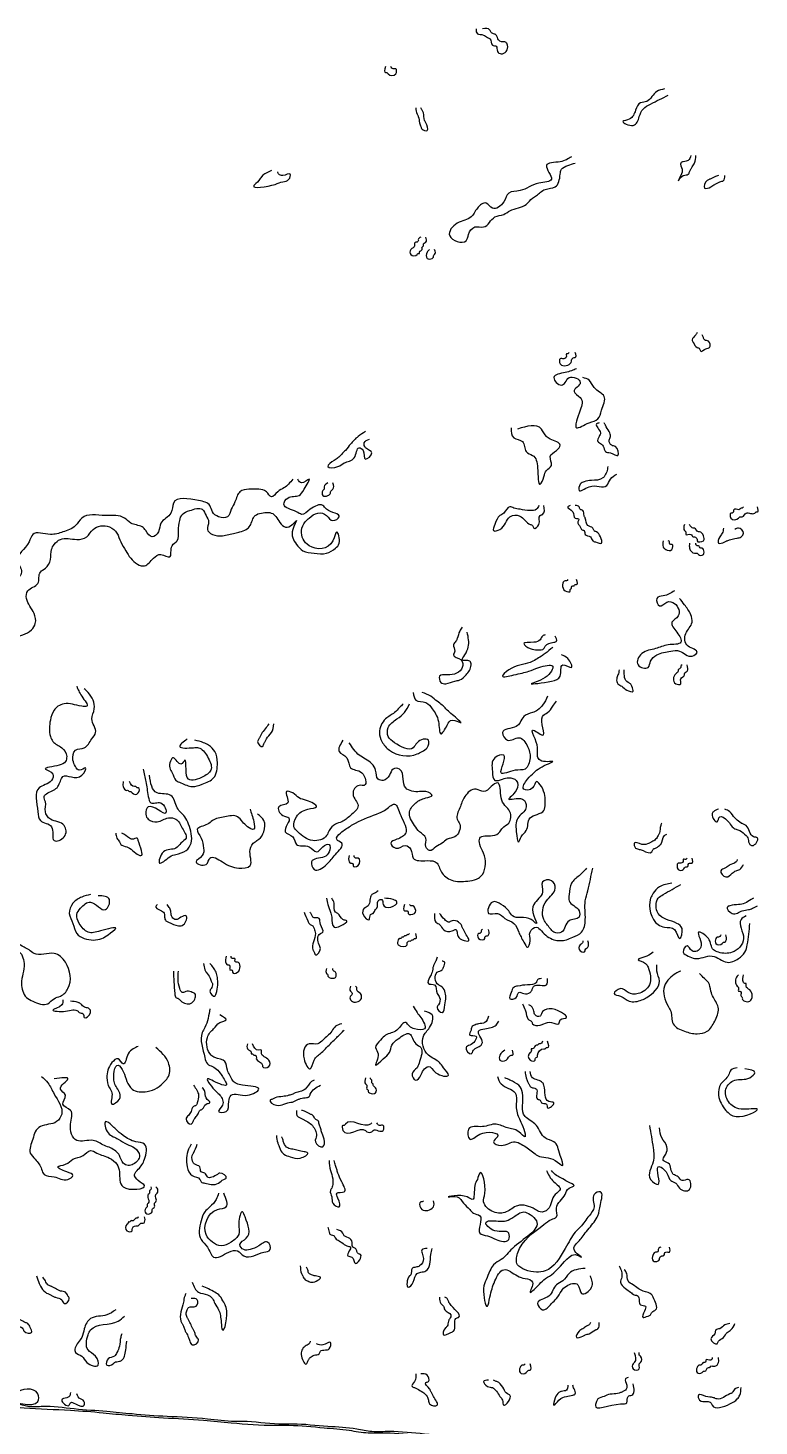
# Model space of a CAD drawing. Header units: metres. Extents: x 0 to 100, y 0 to 141.
# Drawn here: x 85.45 to 100.01, y 53.11 to 80.97 of the extents above; entities that cross this region are included whole.
import ezdxf

# ---------------------------------------------------------------- set-up
doc = ezdxf.new("R2010")
doc.units = ezdxf.units.M

msp = doc.modelspace()

# ---------------------------------------------------------------- linework, layer by layer
for points in [[(94.375, 80.95), (94.4, 80.85), (94.525, 80.825), (94.6, 80.775), (94.65, 80.75), (94.7, 80.625), (94.775, 80.6), (94.8, 80.5), (94.875, 80.45), (94.975, 80.5), (95, 80.625), (94.975, 80.675), (94.85, 80.7), (94.8, 80.775), (94.775, 80.825), (94.725, 80.85), (94.675, 80.875), (94.65, 80.925), (94.5, 80.95)], [(92.575, 80.2), (92.575, 80.075), (92.6, 80.075), (92.625, 80.05), (92.775, 80.05), (92.775, 80.15), (92.725, 80.15), (92.675, 80.2)], [(98.125, 79.75), (97.975, 79.7), (97.875, 79.6), (97.775, 79.5), (97.65, 79.475), (97.55, 79.325), (97.425, 79.15), (97.3, 79.1), (97.5, 79.025), (97.625, 79.2), (97.7, 79.35), (97.85, 79.45), (98.2, 79.625)], [(93.175, 79.375), (93.2, 79.25), (93.225, 79.2), (93.25, 79.075), (93.275, 79), (93.3, 78.95), (93.4, 78.925), (93.375, 79.075), (93.35, 79.125), (93.325, 79.275), (93.3, 79.325), (93.275, 79.375)], [(96.275, 78.4), (96.05, 78.3), (95.775, 78.225), (95.875, 77.95), (95.625, 77.875), (95.25, 77.725), (95.025, 77.675), (94.925, 77.5), (94.7, 77.375), (94.575, 77.475), (94.4, 77.375), (94.275, 77.2), (94, 77.075), (93.85, 76.825), (94.175, 76.725), (94.225, 76.85), (94.35, 77), (94.525, 77), (94.75, 77.2), (94.925, 77.25), (95.05, 77.325), (95.375, 77.45), (95.5, 77.575), (95.575, 77.625), (95.75, 77.75), (95.95, 77.8), (96.05, 78.05), (96.075, 78.15), (96.2, 78.225), (96.35, 78.275)], [(98.65, 78.425), (98.6, 78.325), (98.5, 78.3), (98.45, 78.275), (98.475, 78.15), (98.45, 78.025), (98.4, 77.925), (98.5, 78.025), (98.6, 78.05), (98.625, 78.1), (98.65, 78.15), (98.675, 78.2), (98.725, 78.275), (98.75, 78.425)], [(90.3, 78.125), (90.25, 78.1), (90.1, 78), (90.05, 77.925), (89.95, 77.825), (90.375, 77.85), (90.525, 77.9), (90.65, 77.95), (90.675, 78.05), (90.525, 78.025), (90.45, 78.05), (90.425, 78.1)], [(99.2, 78.025), (99.125, 78), (99.075, 77.975), (99.025, 77.95), (98.975, 77.925), (98.925, 77.775), (99.05, 77.8), (99.125, 77.85), (99.175, 77.875), (99.225, 77.9), (99.3, 77.925), (99.325, 78.025)], [(93.275, 76.8), (93.225, 76.75), (93.225, 76.725), (93.2, 76.7), (93.175, 76.7), (93.15, 76.675), (93.15, 76.625), (93.075, 76.55), (93.075, 76.45), (93.2, 76.45), (93.225, 76.475), (93.25, 76.475), (93.25, 76.5), (93.3, 76.55), (93.3, 76.6), (93.325, 76.625), (93.325, 76.65), (93.375, 76.7), (93.375, 76.8)], [(93.45, 76.55), (93.4, 76.5), (93.4, 76.375), (93.5, 76.375), (93.525, 76.4), (93.525, 76.425), (93.55, 76.45), (93.55, 76.55)], [(98.775, 74.9), (98.75, 74.85), (98.675, 74.75), (98.7, 74.7), (98.775, 74.6), (98.825, 74.575), (98.85, 74.525), (98.95, 74.575), (99.025, 74.6), (99, 74.725), (98.925, 74.75), (98.9, 74.8), (98.875, 74.85)], [(96.225, 74.5), (96.2, 74.475), (96.175, 74.475), (96.175, 74.425), (96.125, 74.375), (96.05, 74.375), (96.05, 74.275), (96.075, 74.25), (96.2, 74.25), (96.275, 74.325), (96.275, 74.35), (96.325, 74.4), (96.35, 74.4), (96.35, 74.5)], [(96.375, 74.175), (96.15, 74.1), (95.925, 74), (96.075, 73.85), (96.15, 73.9), (96.225, 74), (96.45, 73.9), (96.325, 73.725), (96.45, 73.6), (96.45, 73.35), (96.375, 73), (96.625, 73.1), (96.8, 73.175), (96.875, 73.35), (96.925, 73.625), (96.725, 73.8), (96.625, 73.95), (96.5, 74)], [(95.075, 73), (95.125, 72.8), (95.3, 72.725), (95.375, 72.525), (95.5, 72.45), (95.6, 72.2), (95.65, 71.875), (95.725, 72.025), (95.775, 72.15), (95.875, 72.25), (95.85, 72.425), (95.975, 72.55), (96.05, 72.65), (95.85, 72.775), (95.775, 72.825), (95.675, 72.975), (95.2, 72.975)], [(96.825, 73.1), (96.775, 73.075), (96.85, 72.9), (96.825, 72.825), (96.8, 72.725), (96.875, 72.675), (96.925, 72.575), (96.95, 72.525), (97.05, 72.5), (97.2, 72.45), (97.15, 72.625), (97.075, 72.65), (97.025, 72.75), (97.05, 72.825), (97.025, 72.925), (96.95, 73.05), (96.925, 73.1)], [(92.175, 72.925), (92.025, 72.825), (91.875, 72.675), (91.775, 72.55), (91.7, 72.475), (91.625, 72.4), (91.55, 72.35), (91.425, 72.225), (91.625, 72.225), (91.75, 72.3), (91.95, 72.4), (92.05, 72.6), (92.125, 72.55), (92.175, 72.375), (92.3, 72.5), (92.175, 72.6), (92.15, 72.7), (92.25, 72.775)], [(97, 72.225), (96.975, 72.125), (96.925, 72.025), (96.9, 72), (96.675, 71.95), (96.525, 71.925), (96.45, 71.875), (96.425, 71.75), (96.625, 71.825), (96.975, 71.85), (97.05, 71.975), (97.175, 72.075)], [(90.725, 71.975), (90.55, 71.8), (90.425, 71.725), (90.3, 71.625), (90.2, 71.725), (90.05, 71.775), (89.85, 71.775), (89.675, 71.725), (89.575, 71.525), (89.5, 71.375), (89.425, 71.225), (89.25, 71.225), (89.125, 71.325), (89.075, 71.45), (88.85, 71.55), (88.35, 71.5), (88.3, 71.3), (88.1, 71.1), (88.05, 70.925), (87.925, 70.825), (87.8, 70.95), (87.725, 71.025), (87.5, 71.1), (87.375, 71.2), (87, 71.25), (86.525, 71.2), (86.4, 71.05), (86.15, 70.925), (85.9, 70.875), (85.55, 70.875), (85.475, 70.725), (85.25, 70.35), (85.325, 70.125), (85.275, 70.025), (85.175, 69.95), (84.975, 69.7), (84.8, 69.65), (84.725, 69.775), (84.575, 69.925), (84.675, 69.6), (84.675, 69.15), (84.725, 69.05), (84.875, 68.85), (85.35, 68.875), (85.525, 68.975), (85.6, 69.1), (85.575, 69.3), (85.425, 69.6), (85.45, 69.75), (85.65, 69.9), (85.7, 70.125), (85.8, 70.2), (85.9, 70.375), (85.925, 70.575), (85.975, 70.675), (86.1, 70.775), (86.425, 70.775), (86.625, 70.825), (86.75, 70.975), (87.075, 71.025), (87.225, 70.9), (87.3, 70.725), (87.4, 70.55), (87.5, 70.4), (87.775, 70.25), (87.95, 70.4), (88.1, 70.475), (88.275, 70.425), (88.325, 70.65), (88.425, 70.75), (88.45, 70.95), (88.475, 71.15), (88.525, 71.275), (88.675, 71.35), (88.925, 71.375), (89, 71.25), (89.05, 71.125), (89.025, 70.975), (89.125, 70.875), (89.325, 70.85), (89.575, 70.9), (89.675, 70.925), (89.8, 70.975), (89.875, 71.05), (89.975, 71.25), (90.1, 71.3), (90.35, 71.275), (90.425, 71.175), (90.65, 71.025), (90.8, 71.15), (90.725, 70.975), (90.8, 70.675), (90.925, 70.55), (91.15, 70.5), (91.4, 70.5), (91.575, 70.6), (91.65, 70.7), (91.6, 70.925), (91.525, 70.75), (91.05, 70.65), (90.9, 70.95), (90.975, 71.125), (91.05, 71.2), (91.225, 71.3), (91.4, 71.25), (91.525, 71.15), (91.65, 71.225), (91.4, 71.375), (91.325, 71.45), (91.075, 71.375), (90.9, 71.275), (90.8, 71.325), (90.55, 71.475), (90.625, 71.6), (90.85, 71.65), (90.95, 71.775), (91.05, 71.975), (90.9, 71.9), (90.825, 71.975)], [(91.425, 71.9), (91.35, 71.825), (91.35, 71.775), (91.325, 71.75), (91.325, 71.65), (91.425, 71.65), (91.475, 71.7), (91.475, 71.725), (91.525, 71.775), (91.525, 71.9)], [(95.625, 71.45), (95.575, 71.375), (95.45, 71.35), (95.25, 71.375), (95.125, 71.4), (95.05, 71.425), (94.925, 71.3), (94.85, 71.25), (94.75, 71.075), (94.725, 70.95), (94.85, 70.975), (95.05, 71.225), (95.1, 71.25), (95.275, 71.225), (95.45, 71.075), (95.5, 71.05), (95.525, 71), (95.625, 71.075), (95.65, 71.25), (95.7, 71.275), (95.725, 71.45)], [(96.25, 71.45), (96.2, 71.425), (96.3, 71.325), (96.35, 71.2), (96.425, 71.175), (96.4, 71.125), (96.45, 71.025), (96.475, 70.975), (96.525, 70.95), (96.55, 70.875), (96.65, 70.825), (96.7, 70.75), (96.75, 70.725), (96.875, 70.7), (96.85, 70.825), (96.775, 70.925), (96.725, 70.95), (96.7, 71), (96.6, 71.05), (96.55, 71.2), (96.525, 71.25), (96.5, 71.35), (96.45, 71.375), (96.425, 71.425), (96.35, 71.45)], [(99.7, 71.425), (99.675, 71.4), (99.65, 71.4), (99.625, 71.375), (99.525, 71.375), (99.5, 71.35), (99.5, 71.325), (99.475, 71.3), (99.45, 71.3), (99.45, 71.2), (99.6, 71.2), (99.625, 71.225), (99.675, 71.225), (99.75, 71.3), (99.925, 71.3), (99.95, 71.325), (99.975, 71.325), (99.975, 71.425)], [(98.525, 71.075), (98.525, 70.95), (98.55, 70.925), (98.55, 70.875), (98.65, 70.875), (98.7, 70.825), (98.725, 70.825), (98.775, 70.775), (98.775, 70.75), (98.9, 70.75), (98.9, 70.85), (98.825, 70.925), (98.8, 70.925), (98.725, 71), (98.7, 71), (98.625, 71.075)], [(99.3, 71), (99.275, 70.9), (99.225, 70.825), (99.2, 70.7), (99.325, 70.725), (99.375, 70.75), (99.575, 70.8), (99.65, 70.825), (99.7, 70.9), (99.6, 71), (99.525, 70.975)], [(98.1, 70.75), (98.1, 70.625), (98.15, 70.575), (98.275, 70.575), (98.275, 70.675), (98.25, 70.675), (98.225, 70.7), (98.225, 70.725), (98.2, 70.75)], [(98.625, 70.7), (98.625, 70.6), (98.725, 70.5), (98.775, 70.5), (98.8, 70.475), (98.9, 70.475), (98.9, 70.575), (98.875, 70.6), (98.85, 70.6), (98.8, 70.65), (98.775, 70.65), (98.75, 70.675), (98.75, 70.7)], [(96.2, 69.975), (96.175, 69.95), (96.15, 69.95), (96.15, 69.75), (96.25, 69.75), (96.25, 69.775), (96.275, 69.8), (96.275, 69.825), (96.3, 69.85), (96.325, 69.85), (96.35, 69.875), (96.375, 69.875), (96.375, 69.975)], [(98.325, 69.75), (98.1, 69.65), (97.975, 69.6), (98.025, 69.45), (98.175, 69.525), (98.325, 69.5), (98.4, 69.25), (98.275, 69.125), (98.375, 68.925), (98.45, 68.725), (98.2, 68.675), (97.95, 68.6), (97.675, 68.5), (97.6, 68.275), (97.8, 68.225), (97.85, 68.35), (97.975, 68.475), (98.25, 68.55), (98.425, 68.55), (98.675, 68.45), (98.775, 68.525), (98.6, 68.65), (98.55, 68.9), (98.675, 69.125), (98.65, 69.275), (98.525, 69.475), (98.425, 69.6)], [(94.1, 69.025), (94.05, 68.95), (94, 68.8), (93.975, 68.75), (93.925, 68.675), (93.95, 68.55), (93.925, 68.475), (94.075, 68.375), (94.1, 68.225), (93.8, 68.075), (93.65, 68.05), (93.675, 67.925), (93.775, 67.9), (93.95, 67.95), (94.05, 67.975), (94.175, 68.075), (94.275, 68.275), (94.25, 68.35), (94.1, 68.375), (94.15, 68.475), (94.225, 68.775), (94.2, 68.925)], [(95.75, 68.875), (95.7, 68.85), (95.65, 68.775), (95.525, 68.725), (95.325, 68.7), (95.45, 68.6), (95.6, 68.575), (95.725, 68.6), (95.75, 68.65), (95.925, 68.725), (95.975, 68.75), (95.95, 68.85)], [(95.9, 68.625), (95.75, 68.5), (95.675, 68.45), (95.45, 68.325), (95.025, 68.175), (94.9, 68.05), (95.125, 68.075), (95.425, 68.15), (95.625, 68.225), (95.9, 68.25), (95.75, 68.025), (95.475, 67.9), (95.875, 67.95), (96.05, 68.05), (96.1, 68.275), (96.275, 68.225), (96.2, 68.4), (96.075, 68.475)], [(98.475, 68.275), (98.45, 68.25), (98.45, 68.225), (98.4, 68.175), (98.4, 68.15), (98.35, 68.1), (98.35, 67.9), (98.45, 67.9), (98.45, 68), (98.525, 68.075), (98.525, 68.1), (98.575, 68.15), (98.575, 68.275)], [(97.225, 68.175), (97.2, 68.075), (97.175, 68), (97.2, 67.9), (97.275, 67.85), (97.375, 67.775), (97.5, 67.75), (97.475, 67.85), (97.45, 67.9), (97.4, 67.925), (97.325, 68.175)], [(86.425, 67.85), (86.525, 67.65), (86.625, 67.45), (86.525, 67.45), (86.175, 67.5), (86.05, 67.45), (85.975, 67.375), (85.9, 67.175), (85.9, 66.85), (85.95, 66.75), (86.125, 66.625), (86.225, 66.45), (86.2, 66.35), (86.075, 66.275), (85.8, 66.2), (85.95, 66.1), (85.925, 65.975), (85.675, 65.825), (85.65, 65.35), (85.7, 65.175), (85.925, 65.05), (85.975, 64.775), (86.175, 64.85), (86.175, 65.075), (86.05, 65.15), (85.9, 65.2), (85.8, 65.35), (85.8, 65.55), (85.775, 65.65), (85.85, 65.725), (86.05, 65.85), (86.15, 66.05), (86.525, 66.075), (86.6, 66.225), (86.475, 66.175), (86.4, 66.25), (86.35, 66.375), (86.4, 66.575), (86.575, 66.625), (86.725, 66.8), (86.8, 66.925), (86.725, 67.2), (86.775, 67.4), (86.65, 67.725), (86.575, 67.8)], [(93.125, 67.725), (93.175, 67.575), (93.375, 67.525), (93.5, 67.4), (93.625, 67.15), (93.675, 66.9), (93.8, 67.075), (93.9, 67.175), (94.075, 67.125), (94, 67.2), (93.775, 67.4), (93.7, 67.475), (93.6, 67.55), (93.475, 67.65), (93.3, 67.725)], [(92.925, 67.5), (92.85, 67.425), (92.75, 67.325), (92.575, 67.2), (92.45, 66.925), (92.5, 66.75), (92.65, 66.575), (93.2, 66.5), (93.3, 66.55), (93.4, 66.625), (93.425, 66.775), (93.2, 66.725), (93.125, 66.625), (92.75, 66.725), (92.625, 66.85), (92.625, 67.025), (92.8, 67.2), (92.95, 67.325), (93.05, 67.5)], [(95.8, 67.65), (95.7, 67.475), (95.6, 67.375), (95.5, 67.325), (95.325, 67.25), (95.25, 67.125), (95.175, 67.05), (94.9, 66.925), (95, 66.775), (95.225, 66.825), (95.4, 66.65), (95.45, 66.425), (95.35, 66.2), (95.15, 66.175), (94.875, 66.125), (94.925, 66.475), (94.75, 66.425), (94.7, 66.15), (94.75, 65.975), (94.9, 66), (95.025, 66.025), (95.175, 65.975), (95.175, 65.775), (95.025, 65.6), (95.3, 65.6), (95.375, 65.45), (95.325, 65.35), (95.225, 65.25), (95.175, 64.95), (95.225, 64.75), (95.275, 64.85), (95.375, 64.975), (95.45, 65.225), (95.725, 65.375), (95.75, 65.5), (95.675, 65.85), (95.575, 65.95), (95.5, 65.825), (95.325, 65.8), (95.4, 66), (95.525, 66.125), (95.65, 66.225), (95.9, 66.35), (95.65, 66.375), (95.6, 66.45), (95.6, 66.575), (95.55, 66.8), (95.5, 66.975), (95.7, 66.875), (95.7, 67.25), (95.8, 67.325), (95.9, 67.45), (95.975, 67.55)], [(90.25, 67.1), (90.175, 67), (90.1, 66.9), (90.075, 66.85), (90.05, 66.8), (90.025, 66.75), (90.125, 66.65), (90.15, 66.7), (90.175, 66.75), (90.2, 66.8), (90.3, 66.925), (90.35, 67.1)], [(88.625, 66.8), (88.475, 66.65), (88.75, 66.625), (88.85, 66.625), (89.025, 66.45), (89.1, 66.2), (88.95, 66.05), (88.65, 66), (88.6, 66.2), (88.575, 66.375), (88.5, 66.3), (88.425, 66.35), (88.35, 66.425), (88.275, 66.225), (88.325, 66.125), (88.4, 65.975), (88.5, 65.925), (88.725, 65.85), (88.925, 65.9), (89.15, 66.025), (89.225, 66.325), (89.175, 66.55), (89.05, 66.675), (88.95, 66.725), (88.775, 66.775)], [(91.725, 66.775), (91.65, 66.55), (91.8, 66.425), (91.875, 66.225), (92.1, 66.125), (92.15, 65.875), (92.05, 65.875), (91.925, 65.7), (92.025, 65.475), (91.875, 65.275), (91.7, 65.15), (91.575, 65.1), (91.45, 64.975), (91.4, 64.875), (91.125, 64.775), (90.825, 64.95), (90.75, 65.05), (90.8, 65.25), (91.025, 65.4), (91.2, 65.45), (91, 65.575), (90.85, 65.625), (90.725, 65.725), (90.6, 65.75), (90.625, 65.525), (90.45, 65.45), (90.525, 65.275), (90.65, 65.225), (90.575, 64.95), (90.725, 64.85), (90.8, 64.7), (91.05, 64.65), (91.2, 64.55), (91.325, 64.65), (91.45, 64.7), (91.45, 64.55), (91.35, 64.45), (91.1, 64.35), (91.15, 64.2), (91.4, 64.3), (91.575, 64.5), (91.7, 64.725), (91.6, 64.8), (91.675, 64.925), (91.775, 65), (91.975, 65.125), (92.45, 65.325), (92.55, 65.375), (92.75, 65.5), (92.875, 65.275), (92.975, 64.925), (92.8, 64.8), (92.675, 64.725), (92.775, 64.625), (92.975, 64.675), (93.075, 64.6), (93.125, 64.425), (93.4, 64.375), (93.6, 64.325), (93.65, 64.225), (93.7, 64.125), (93.925, 63.975), (94.25, 63.975), (94.425, 64.025), (94.5, 64.1), (94.525, 64.525), (94.45, 64.7), (94.45, 64.825), (94.7, 64.875), (94.85, 64.95), (94.9, 65.025), (95.025, 65.125), (95.05, 65.35), (94.95, 65.475), (94.875, 65.625), (94.8, 65.925), (94.675, 65.85), (94.525, 65.75), (94.375, 65.8), (94.15, 65.65), (94.05, 65.425), (94, 65.2), (94.05, 65.1), (93.95, 64.85), (93.8, 64.8), (93.7, 64.725), (93.575, 64.65), (93.45, 64.575), (93.375, 64.65), (93.375, 64.825), (93.25, 64.95), (93.15, 65.075), (93.05, 65.35), (93.175, 65.525), (93.375, 65.625), (93.5, 65.675), (93.375, 65.75), (93.25, 65.75), (92.975, 65.825), (92.925, 66), (92.85, 66.2), (92.725, 66.2), (92.65, 66.075), (92.525, 65.975), (92.425, 66), (92.375, 66.175), (92.175, 66.4), (92.05, 66.475), (91.85, 66.725)], [(87.75, 66.2), (87.8, 65.95), (87.85, 65.65), (87.9, 65.525), (88.1, 65.525), (88.2, 65.325), (87.85, 65.45), (87.8, 65.3), (87.85, 65.2), (88.025, 65.15), (88.25, 65.225), (88.4, 65.2), (88.525, 65.025), (88.6, 64.825), (88.5, 64.725), (88.4, 64.625), (88.15, 64.55), (88.075, 64.325), (88.275, 64.45), (88.4, 64.5), (88.6, 64.575), (88.7, 64.725), (88.65, 65.1), (88.575, 65.25), (88.425, 65.425), (88.3, 65.675), (88.025, 65.725), (87.875, 66.075)], [(87.35, 65.95), (87.35, 65.85), (87.425, 65.775), (87.45, 65.775), (87.475, 65.75), (87.5, 65.75), (87.525, 65.725), (87.65, 65.725), (87.65, 65.825), (87.625, 65.825), (87.6, 65.85), (87.575, 65.85), (87.475, 65.95)], [(89.875, 65.4), (89.95, 65.15), (89.95, 65), (89.825, 65.05), (89.725, 65.15), (89.625, 65.25), (89.375, 65.25), (89.125, 65.175), (89.025, 65.1), (88.825, 65), (88.9, 64.825), (88.95, 64.625), (88.925, 64.475), (88.8, 64.35), (89, 64.3), (89.075, 64.425), (89.325, 64.35), (89.65, 64.225), (89.875, 64.275), (89.875, 64.6), (89.975, 64.75), (90.05, 64.8), (90.15, 64.95), (90.15, 65.175), (90.025, 65.3)], [(99.2, 65.4), (99.1, 65.35), (99.075, 65.3), (99.175, 65.15), (99.225, 65.25), (99.375, 65.175), (99.4, 65.15), (99.475, 65.05), (99.55, 65), (99.625, 64.975), (99.75, 64.875), (99.775, 64.85), (99.8, 64.75), (99.825, 64.7), (99.875, 64.675), (99.975, 64.825), (99.9, 64.85), (99.75, 65.075), (99.7, 65.1), (99.65, 65.125), (99.55, 65.2), (99.525, 65.225), (99.425, 65.35), (99.325, 65.4)], [(87.2, 64.925), (87.225, 64.825), (87.275, 64.75), (87.3, 64.7), (87.425, 64.65), (87.475, 64.625), (87.6, 64.525), (87.7, 64.475), (87.65, 64.775), (87.625, 64.825), (87.525, 64.8), (87.475, 64.825), (87.325, 64.925)], [(98.075, 65.125), (98.05, 65.075), (98.025, 64.925), (98, 64.875), (97.95, 64.8), (97.875, 64.75), (97.825, 64.725), (97.675, 64.7), (97.525, 64.725), (97.55, 64.625), (97.625, 64.6), (97.7, 64.575), (97.875, 64.55), (97.9, 64.6), (97.95, 64.625), (98.025, 64.675), (98.05, 64.7), (98.125, 64.875), (98.175, 64.9)], [(91.85, 64.475), (91.85, 64.35), (91.875, 64.325), (91.9, 64.325), (91.925, 64.3), (91.925, 64.275), (92.025, 64.275), (92.025, 64.425), (91.975, 64.425), (91.95, 64.45), (91.95, 64.475)], [(98.575, 64.425), (98.55, 64.4), (98.5, 64.4), (98.5, 64.375), (98.45, 64.325), (98.4, 64.325), (98.4, 64.2), (98.5, 64.2), (98.55, 64.25), (98.575, 64.25), (98.6, 64.275), (98.6, 64.3), (98.625, 64.325), (98.675, 64.325), (98.675, 64.425)], [(99.575, 64.4), (99.55, 64.35), (99.45, 64.3), (99.375, 64.25), (99.325, 64.225), (99.25, 64.175), (99.35, 64.05), (99.475, 64.125), (99.55, 64.175), (99.625, 64.2), (99.7, 64.3)], [(96.575, 64.225), (96.425, 64.075), (96.275, 63.925), (96.225, 63.7), (96.225, 63.575), (96.425, 63.375), (96.425, 63.25), (96.225, 63.175), (96.075, 62.95), (95.925, 62.95), (95.85, 63.025), (95.725, 63.2), (95.775, 63.575), (95.95, 63.825), (95.875, 63.975), (95.7, 63.95), (95.7, 63.75), (95.625, 63.625), (95.525, 63.5), (95.525, 63.275), (95.575, 63.125), (95.475, 63.2), (95.1, 63.275), (95.025, 63.375), (94.875, 63.5), (94.7, 63.55), (94.625, 63.325), (94.8, 63.325), (94.95, 63.225), (95.125, 63.125), (95.225, 62.95), (95.325, 62.75), (95.4, 62.65), (95.45, 62.775), (95.45, 62.95), (95.575, 63.05), (95.675, 62.975), (95.925, 62.8), (96.175, 62.8), (96.3, 62.85), (96.475, 62.95), (96.55, 63.2), (96.55, 63.575), (96.6, 63.775), (96.65, 64), (96.7, 64.225)], [(98.275, 63.925), (98.025, 63.85), (97.9, 63.725), (97.85, 63.625), (98, 63.1), (98.125, 63.05), (98.325, 63), (98.425, 62.825), (98.475, 63.025), (98.375, 63.125), (98, 63.325), (98, 63.625), (98.1, 63.7), (98.45, 63.9)], [(86.7, 63.7), (86.525, 63.65), (86.35, 63.525), (86.275, 63.325), (86.35, 63.125), (86.425, 62.925), (86.575, 62.825), (86.925, 62.825), (87.05, 62.9), (87.2, 63.025), (86.9, 62.975), (86.65, 62.95), (86.475, 63.125), (86.425, 63.3), (86.5, 63.425), (86.7, 63.55), (87, 63.4), (87.075, 63.6), (86.85, 63.675)], [(91.4, 63.625), (91.425, 63.5), (91.475, 63.35), (91.5, 63.25), (91.55, 63.05), (91.675, 63.075), (91.8, 63.175), (91.725, 63.2), (91.625, 63.325), (91.575, 63.35), (91.55, 63.525), (91.5, 63.625)], [(92.425, 63.775), (92.35, 63.725), (92.3, 63.7), (92.275, 63.65), (92.25, 63.525), (92.225, 63.475), (92.15, 63.425), (92.125, 63.3), (92.25, 63.2), (92.275, 63.3), (92.325, 63.325), (92.375, 63.4), (92.4, 63.425), (92.425, 63.575), (92.5, 63.6), (92.525, 63.5), (92.675, 63.45), (92.8, 63.55), (92.725, 63.6), (92.55, 63.625)], [(99.9, 63.625), (99.85, 63.6), (99.725, 63.525), (99.6, 63.5), (99.425, 63.475), (99.375, 63.45), (99.475, 63.325), (99.675, 63.375), (99.8, 63.4), (99.875, 63.425), (99.925, 63.45), (99.975, 63.475)], [(88.025, 63.5), (88, 63.45), (88.15, 63.35), (88.175, 63.25), (88.2, 63.175), (88.25, 63.15), (88.45, 63.075), (88.55, 63.1), (88.6, 63.275), (88.5, 63.25), (88.4, 63.2), (88.325, 63.25), (88.3, 63.35), (88.275, 63.425), (88.225, 63.5)], [(90.95, 63.35), (91.025, 63.175), (91.075, 63.1), (91.125, 63.075), (91.15, 63.025), (91.175, 62.925), (91.125, 62.6), (91.15, 62.55), (91.175, 62.5), (91.275, 62.625), (91.25, 62.7), (91.275, 62.925), (91.325, 62.95), (91.275, 63.1), (91.25, 63.225), (91.125, 63.25), (91.1, 63.3), (91.075, 63.35)], [(92.95, 63.5), (92.95, 63.375), (93, 63.375), (93.025, 63.35), (93.025, 63.325), (93.15, 63.325), (93.15, 63.45), (93.125, 63.475), (93.075, 63.475), (93.05, 63.5)], [(93.55, 63.325), (93.575, 63.15), (93.65, 63.1), (93.725, 63), (93.9, 62.975), (93.975, 63), (94, 62.925), (94.05, 62.825), (94.1, 62.8), (94.225, 62.775), (94.15, 62.95), (94.125, 63), (94.1, 63.05), (94.075, 63.1), (94.025, 63.15), (93.9, 63.175), (93.825, 63.15), (93.75, 63.2), (93.65, 63.325)], [(99.75, 63.275), (99.65, 63.2), (99.7, 62.825), (99.625, 62.65), (99.475, 62.55), (99.2, 62.55), (99.1, 62.6), (99, 62.825), (98.8, 62.95), (98.85, 62.65), (98.675, 62.575), (98.575, 62.675), (98.5, 62.55), (98.6, 62.475), (98.725, 62.425), (99.075, 62.475), (99.375, 62.35), (99.6, 62.425), (99.725, 62.55), (99.775, 62.7), (99.825, 63.125)], [(94.5, 63), (94.475, 62.975), (94.475, 62.95), (94.45, 62.925), (94.425, 62.925), (94.425, 62.825), (94.55, 62.825), (94.55, 62.85), (94.575, 62.875), (94.6, 62.875), (94.625, 62.9), (94.625, 63)], [(85.075, 62.875), (84.85, 62.8), (84.925, 62.6), (85.25, 62.575), (85.375, 62.325), (85.325, 61.925), (85.425, 61.65), (85.55, 61.575), (85.85, 61.525), (85.975, 61.625), (86.1, 61.675), (86.25, 61.825), (86.2, 62.35), (85.975, 62.525), (85.575, 62.525), (85.475, 62.6), (85.375, 62.65), (85.25, 62.75), (85.175, 62.875)], [(93.05, 62.925), (93.025, 62.9), (93, 62.9), (92.975, 62.875), (92.95, 62.875), (92.925, 62.85), (92.9, 62.85), (92.875, 62.825), (92.85, 62.825), (92.825, 62.8), (92.825, 62.7), (93, 62.7), (93, 62.725), (93.05, 62.775), (93.075, 62.775), (93.1, 62.8), (93.125, 62.8), (93.15, 62.825), (93.175, 62.825), (93.175, 62.925)], [(96.5, 62.775), (96.5, 62.75), (96.45, 62.7), (96.45, 62.575), (96.55, 62.575), (96.55, 62.6), (96.6, 62.65), (96.6, 62.775)], [(99.25, 62.9), (99.2, 62.85), (99.175, 62.85), (99.15, 62.825), (99.15, 62.725), (99.275, 62.725), (99.3, 62.75), (99.325, 62.75), (99.35, 62.775), (99.35, 62.9)], [(89.4, 62.475), (89.4, 62.325), (89.425, 62.3), (89.45, 62.3), (89.475, 62.275), (89.475, 62.2), (89.5, 62.2), (89.525, 62.175), (89.525, 62.15), (89.625, 62.15), (89.625, 62.35), (89.6, 62.35), (89.575, 62.375), (89.575, 62.425), (89.525, 62.425), (89.5, 62.45), (89.5, 62.475)], [(93.6, 62.45), (93.575, 62.375), (93.55, 62.325), (93.525, 62.275), (93.5, 62.15), (93.45, 62.05), (93.425, 61.925), (93.55, 61.9), (93.6, 61.725), (93.65, 61.65), (93.625, 61.5), (93.6, 61.45), (93.7, 61.35), (93.75, 61.5), (93.775, 61.65), (93.75, 61.775), (93.675, 61.875), (93.625, 61.9), (93.6, 62.15), (93.7, 62.2), (93.725, 62.25), (93.75, 62.35), (93.7, 62.375)], [(97.9, 62.55), (97.775, 62.475), (97.6, 62.4), (97.75, 62.325), (97.8, 62.25), (97.825, 61.9), (97.6, 61.725), (97.4, 61.75), (97.25, 61.825), (97.125, 61.725), (97.25, 61.675), (97.425, 61.575), (97.675, 61.6), (97.775, 61.65), (98.025, 61.975), (97.975, 62.175), (97.975, 62.3)], [(88.35, 62.175), (88.375, 61.725), (88.4, 61.65), (88.45, 61.625), (88.475, 61.6), (88.675, 61.525), (88.725, 61.55), (88.775, 61.725), (88.725, 61.75), (88.625, 61.775), (88.525, 61.75), (88.475, 61.825), (88.45, 62.175)], [(88.95, 62.325), (88.975, 62.2), (89, 62.15), (89.075, 62.05), (89.1, 61.975), (89.125, 61.925), (89.1, 61.825), (89.075, 61.775), (89.175, 61.675), (89.2, 61.725), (89.225, 62.05), (89.2, 62.15), (89.075, 62.325)], [(91.4, 62.225), (91.4, 62.125), (91.425, 62.1), (91.425, 62.075), (91.45, 62.05), (91.575, 62.05), (91.575, 62.15), (91.525, 62.2), (91.525, 62.225)], [(98.45, 62.175), (98.35, 62.125), (98.225, 62.025), (98.125, 61.875), (98.2, 61.475), (98.25, 61.375), (98.3, 61.125), (98.525, 60.975), (98.775, 60.925), (98.975, 60.975), (99.125, 61.175), (99.2, 61.425), (99.1, 61.65), (99.05, 61.775), (99, 61.95), (98.925, 62.025), (98.825, 62.125)], [(91.875, 61.875), (91.875, 61.775), (91.9, 61.75), (91.9, 61.7), (91.875, 61.675), (91.875, 61.6), (92.075, 61.6), (92.075, 61.725), (92, 61.8), (92, 61.85), (91.975, 61.875)], [(95.675, 62.025), (95.6, 62), (95.575, 61.95), (95.4, 61.9), (95.2, 61.875), (95.125, 61.85), (95.075, 61.75), (95.05, 61.625), (95.175, 61.65), (95.225, 61.75), (95.325, 61.725), (95.45, 61.75), (95.475, 61.775), (95.5, 61.825), (95.525, 61.875), (95.775, 61.9), (95.8, 62.025)], [(99.6, 62.1), (99.575, 62.075), (99.575, 61.875), (99.6, 61.85), (99.6, 61.775), (99.625, 61.775), (99.65, 61.75), (99.65, 61.675), (99.675, 61.65), (99.675, 61.625), (99.725, 61.575), (99.825, 61.575), (99.825, 61.8), (99.75, 61.875), (99.75, 61.925), (99.725, 61.925), (99.7, 61.95), (99.7, 62.1)], [(86.15, 61.6), (86.125, 61.5), (85.95, 61.4), (86.2, 61.375), (86.35, 61.4), (86.45, 61.375), (86.475, 61.35), (86.55, 61.325), (86.575, 61.25), (86.7, 61.35), (86.675, 61.425), (86.6, 61.45), (86.525, 61.5), (86.5, 61.525), (86.45, 61.55), (86.3, 61.575)], [(89.075, 61.425), (88.975, 61.05), (88.925, 60.95), (88.975, 60.45), (89.025, 60.325), (89.125, 60.275), (89.325, 60.075), (89.4, 59.9), (89.275, 59.925), (89.025, 60.025), (89.2, 59.775), (89.275, 59.7), (89.325, 59.5), (89.25, 59.375), (89.4, 59.375), (89.45, 59.575), (89.5, 59.7), (89.825, 59.7), (90.05, 59.825), (89.725, 59.9), (89.525, 60), (89.475, 60.1), (89.425, 60.2), (89.375, 60.375), (89.175, 60.45), (89.1, 60.5), (89.025, 60.85), (89.075, 60.95), (89.15, 61.025), (89.275, 61.15), (89.4, 61.2), (89.275, 61.3)], [(93.125, 61.475), (93.2, 61.35), (93.275, 61.25), (93.35, 61.025), (93.15, 61.025), (93.05, 61.075), (92.975, 61.15), (92.8, 61), (92.575, 60.9), (92.475, 60.8), (92.375, 60.65), (92.425, 60.525), (92.375, 60.3), (92.525, 60.425), (92.65, 60.55), (92.7, 60.7), (92.825, 60.825), (93.05, 60.925), (93.175, 60.725), (93.275, 60.65), (93.25, 60.375), (93.2, 60.25), (93.1, 60.125), (93.175, 60), (93.275, 60.1), (93.325, 60.2), (93.425, 60.275), (93.575, 60.15), (93.825, 60.1), (93.725, 60.25), (93.65, 60.35), (93.425, 60.5), (93.325, 60.875), (93.45, 61.05), (93.5, 61.3), (93.35, 61.375)], [(95.3, 61.525), (95.35, 61.4), (95.375, 61.325), (95.425, 61.2), (95.475, 61.175), (95.5, 61.125), (95.65, 61.1), (95.725, 61.125), (95.875, 61.15), (96.025, 61.125), (96.05, 61.2), (96.175, 61.25), (96.075, 61.35), (95.675, 61.325), (95.65, 61.275), (95.55, 61.3), (95.525, 61.375), (95.475, 61.475), (95.425, 61.5)], [(91.7, 61.125), (91.575, 61.075), (91.5, 60.975), (91.325, 60.8), (91.225, 60.725), (91.05, 60.725), (90.95, 60.425), (91.075, 60.225), (91.15, 60.4), (91.3, 60.55), (91.4, 60.65), (91.6, 60.85), (91.75, 61)], [(94.625, 61.275), (94.55, 61.15), (94.425, 61.125), (94.35, 61.1), (94.3, 61.075), (94.275, 61), (94.25, 60.9), (94.375, 60.875), (94.35, 60.775), (94.25, 60.7), (94.175, 60.65), (94.275, 60.525), (94.325, 60.6), (94.475, 60.7), (94.5, 60.75), (94.45, 60.875), (94.425, 60.975), (94.55, 61.025), (94.675, 61.05), (94.775, 61.1), (94.825, 61.175)], [(95.7, 60.775), (95.65, 60.725), (95.625, 60.725), (95.6, 60.7), (95.575, 60.7), (95.5, 60.625), (95.475, 60.625), (95.475, 60.575), (95.45, 60.55), (95.45, 60.4), (95.55, 60.4), (95.55, 60.425), (95.6, 60.475), (95.6, 60.5), (95.725, 60.625), (95.75, 60.625), (95.775, 60.65), (95.8, 60.65), (95.8, 60.775)], [(87.65, 60.675), (87.55, 60.625), (87.45, 60.525), (87.35, 60.325), (87.25, 60.425), (87.125, 60.35), (87.025, 60.05), (87.075, 59.85), (87.125, 59.75), (87.125, 59.525), (87.275, 59.625), (87.225, 59.85), (87.175, 59.95), (87.25, 60.3), (87.35, 60.175), (87.425, 59.975), (87.525, 59.825), (87.825, 59.775), (88.025, 59.85), (88.175, 59.975), (88.25, 60.075), (88.25, 60.35), (88, 60.65)], [(89.825, 60.725), (89.825, 60.625), (89.9, 60.55), (89.9, 60.525), (89.925, 60.525), (89.95, 60.5), (89.975, 60.5), (90, 60.475), (90, 60.425), (90.125, 60.3), (90.125, 60.275), (90.25, 60.275), (90.25, 60.4), (90.1, 60.55), (90.1, 60.6), (90.05, 60.6), (89.925, 60.725)], [(94.95, 60.6), (94.85, 60.5), (94.85, 60.4), (94.975, 60.4), (95.075, 60.5), (95.1, 60.5), (95.1, 60.6)], [(95.35, 60.175), (95.375, 60.05), (95.4, 59.975), (95.425, 59.925), (95.45, 59.875), (95.5, 59.85), (95.575, 59.825), (95.6, 59.625), (95.65, 59.6), (95.675, 59.55), (95.775, 59.525), (95.8, 59.45), (95.925, 59.55), (95.825, 59.575), (95.75, 59.7), (95.725, 59.9), (95.7, 59.95), (95.5, 60.05), (95.45, 60.175)], [(99.575, 60.25), (99.45, 60.2), (99.4, 60.1), (99.25, 59.925), (99.2, 59.7), (99.35, 59.4), (99.55, 59.275), (99.975, 59.425), (99.65, 59.425), (99.4, 59.575), (99.35, 59.825), (99.525, 60), (99.825, 60.05), (99.925, 60.15), (99.725, 60.225)], [(85.725, 60.075), (85.85, 59.95), (85.975, 59.725), (86.125, 59.325), (86.025, 59.175), (85.7, 59.075), (85.6, 58.975), (85.55, 58.825), (85.5, 58.55), (85.6, 58.425), (85.725, 58.225), (85.775, 58.125), (85.975, 58.075), (86.25, 58.025), (86.35, 58.1), (86.225, 58.175), (86.05, 58.275), (86.2, 58.325), (86.35, 58.425), (86.55, 58.5), (86.7, 58.6), (86.825, 58.55), (87.075, 58.45), (87.225, 58.325), (87.275, 58.175), (87.35, 57.875), (87.775, 57.9), (87.65, 58), (87.575, 58.125), (87.65, 58.225), (87.775, 58.425), (87.775, 58.725), (87.6, 58.775), (87.35, 58.9), (87.2, 59.025), (87.125, 59.1), (87, 59.175), (87.05, 58.95), (87.15, 58.875), (87.25, 58.825), (87.425, 58.725), (87.575, 58.65), (87.675, 58.5), (87.55, 58.325), (87.45, 58.3), (87.35, 58.35), (87.275, 58.5), (87.1, 58.65), (86.975, 58.7), (86.75, 58.8), (86.425, 58.8), (86.3, 59.125), (86.3, 59.4), (86.15, 59.525), (86.2, 59.7), (86.1, 59.825), (86.25, 60.025), (85.975, 60.025)], [(88.75, 59.9), (88.85, 59.7), (88.825, 59.55), (88.8, 59.5), (88.75, 59.475), (88.7, 59.375), (88.65, 59.3), (88.6, 59.225), (88.7, 59.125), (88.75, 59.2), (88.8, 59.275), (88.85, 59.35), (88.875, 59.4), (88.925, 59.425), (89, 59.525), (89.075, 59.55), (89, 59.65), (88.975, 59.775), (88.925, 59.85)], [(91.15, 60), (91.1, 59.975), (90.975, 59.825), (90.875, 59.775), (90.775, 59.75), (90.725, 59.725), (90.65, 59.7), (90.525, 59.675), (90.375, 59.65), (90.325, 59.625), (90.275, 59.6), (90.4, 59.5), (90.55, 59.525), (90.625, 59.55), (90.75, 59.575), (90.8, 59.6), (90.85, 59.625), (90.975, 59.65), (91.05, 59.675), (91.075, 59.725), (91.275, 59.9)], [(92.175, 60.05), (92.175, 59.925), (92.2, 59.9), (92.2, 59.825), (92.225, 59.8), (92.225, 59.775), (92.25, 59.75), (92.375, 59.75), (92.375, 59.85), (92.325, 59.9), (92.325, 59.925), (92.3, 59.95), (92.3, 60), (92.275, 60.025), (92.275, 60.05)], [(94.8, 60.075), (94.875, 59.925), (95.15, 59.75), (95.175, 59.45), (95.25, 59.2), (95.325, 59.025), (95.35, 58.875), (95.225, 58.975), (95, 59.05), (94.775, 59.125), (94.5, 59.075), (94.225, 59.025), (94.25, 58.825), (94.45, 58.925), (94.8, 58.875), (94.725, 58.775), (94.875, 58.7), (95.15, 58.775), (95.275, 58.725), (95.5, 58.575), (95.6, 58.5), (95.95, 58.4), (96.1, 58.3), (96.05, 58.5), (95.925, 58.775), (95.75, 58.85), (95.575, 59.1), (95.45, 59.2), (95.35, 59.275), (95.3, 59.75), (95.225, 59.9), (95.05, 60), (94.95, 60.05)], [(90.8, 59.4), (90.825, 59.275), (90.875, 59.25), (90.925, 59.225), (90.975, 59.2), (91.15, 59.05), (91.175, 59), (91.2, 58.9), (91.175, 58.775), (91.325, 58.675), (91.35, 58.825), (91.3, 58.975), (91.275, 59.05), (91.25, 59.125), (91.225, 59.2), (91.175, 59.225), (91.125, 59.3), (91.075, 59.325), (91.025, 59.35), (90.975, 59.375), (90.9, 59.4)], [(92.3, 59.15), (92.275, 59.125), (91.775, 59.125), (91.75, 59.1), (91.725, 59.1), (91.725, 59), (92.175, 59), (92.2, 58.975), (92.3, 58.975), (92.325, 59), (92.525, 59), (92.525, 59.1), (92.45, 59.1), (92.4, 59.15)], [(97.825, 59.1), (97.9, 58.65), (97.9, 58.375), (97.85, 58.025), (98, 57.925), (98, 58.275), (98.175, 58.15), (98.25, 58), (98.35, 57.95), (98.425, 57.85), (98.625, 57.825), (98.6, 58.025), (98.475, 58), (98.4, 58.075), (98.3, 58.125), (98.2, 58.35), (98.1, 58.4), (98.15, 58.525), (98.175, 58.675), (98.075, 58.85), (98.025, 59.05)], [(90.4, 58.9), (90.425, 58.75), (90.45, 58.7), (90.475, 58.625), (90.55, 58.525), (90.675, 58.475), (90.875, 58.45), (91.025, 58.55), (90.95, 58.575), (90.725, 58.625), (90.625, 58.65), (90.55, 58.75), (90.525, 58.825), (90.5, 58.875)], [(88.7, 58.725), (88.675, 58.675), (88.65, 58.625), (88.625, 58.275), (88.725, 58.1), (88.875, 58.025), (88.9, 57.975), (88.975, 57.95), (89.1, 57.925), (89.25, 57.95), (89.35, 58.025), (89.4, 58.05), (89.275, 58.15), (89.225, 58.125), (89.025, 58.075), (88.975, 58.15), (88.9, 58.175), (88.875, 58.275), (88.775, 58.325), (88.75, 58.35), (88.725, 58.5), (88.75, 58.55), (88.825, 58.725)], [(91.45, 58.4), (91.475, 58.2), (91.5, 58.125), (91.525, 57.95), (91.5, 57.85), (91.475, 57.8), (91.5, 57.675), (91.525, 57.55), (91.65, 57.475), (91.625, 57.65), (91.6, 57.75), (91.75, 57.775), (91.7, 57.975), (91.625, 58.15), (91.6, 58.225), (91.575, 58.3), (91.55, 58.4)], [(95.775, 58.2), (95.925, 57.975), (96.05, 57.825), (95.95, 57.725), (95.875, 57.575), (95.8, 57.425), (95.65, 57.375), (95.55, 57.425), (95.2, 57.5), (94.975, 57.375), (94.725, 57.375), (94.525, 57.575), (94.55, 57.75), (94.45, 58.15), (94.4, 58.025), (94.35, 57.9), (94.3, 57.625), (94.2, 57.675), (93.825, 57.675), (94, 57.675), (94.125, 57.55), (94.25, 57.425), (94.325, 57.35), (94.45, 57.3), (94.45, 56.95), (94.6, 56.9), (94.775, 56.825), (95.025, 56.825), (95.025, 56.95), (94.75, 57), (94.575, 57.175), (94.7, 57.2), (94.975, 57.2), (95.125, 57.275), (95.325, 57.375), (95.45, 57.325), (95.575, 57.2), (95.1, 56.65), (94.875, 56.425), (94.725, 56.325), (94.65, 56.2), (94.575, 56.025), (94.525, 55.85), (94.6, 55.5), (94.65, 55.675), (94.75, 56), (94.925, 56.225), (95.2, 56.1), (95.35, 56.05), (95.5, 55.975), (95.45, 55.775), (95.6, 55.9), (95.725, 56.025), (95.875, 56.125), (96.225, 56.475), (96.35, 56.525), (96.475, 56.475), (96.325, 56.625), (96.375, 56.75), (96.45, 56.825), (96.525, 56.925), (96.725, 57.175), (96.8, 57.3), (96.85, 57.525), (96.85, 57.775), (96.725, 57.725), (96.725, 57.475), (96.625, 57.3), (96.45, 57.075), (96.35, 56.975), (96.25, 56.825), (96.15, 56.65), (95.75, 56.2), (95.575, 56.175), (95.35, 56.225), (95.2, 56.325), (95.2, 56.55), (95.725, 57.125), (95.875, 57.225), (95.975, 57.275), (95.975, 57.45), (96.15, 57.725), (96.225, 57.85), (96.325, 57.9), (96.2, 57.975), (96.075, 58.05), (95.975, 58.1), (95.875, 58.2)], [(87.9, 57.875), (87.9, 57.825), (87.875, 57.8), (87.875, 57.75), (87.85, 57.725), (87.85, 57.55), (87.825, 57.525), (87.825, 57.475), (87.8, 57.45), (87.8, 57.35), (87.9, 57.35), (87.925, 57.375), (87.925, 57.425), (87.975, 57.475), (87.975, 57.55), (88, 57.575), (88, 57.725), (88.025, 57.75), (88.025, 57.85), (88, 57.875)], [(89.25, 57.75), (89.2, 57.625), (89.075, 57.475), (88.975, 57.375), (88.9, 57.2), (88.9, 56.825), (89.025, 56.675), (89.15, 56.475), (89.45, 56.575), (89.625, 56.6), (89.75, 56.5), (89.95, 56.5), (90.15, 56.575), (90.275, 56.625), (90.225, 56.775), (90.05, 56.7), (89.875, 56.625), (89.75, 56.625), (89.675, 56.725), (89.8, 56.85), (89.775, 57.275), (89.725, 57.375), (89.65, 57.15), (89.65, 56.925), (89.5, 56.775), (89.3, 56.7), (89.125, 56.775), (89, 56.925), (89.225, 57.425), (89.4, 57.475), (89.35, 57.75)], [(93.325, 57.6), (93.3, 57.575), (93.275, 57.575), (93.275, 57.45), (93.5, 57.45), (93.525, 57.475), (93.525, 57.6)], [(87.65, 57.275), (87.625, 57.25), (87.6, 57.25), (87.55, 57.2), (87.5, 57.2), (87.475, 57.175), (87.45, 57.175), (87.45, 57.15), (87.425, 57.125), (87.425, 57), (87.525, 57), (87.525, 57.025), (87.6, 57.1), (87.65, 57.1), (87.7, 57.15), (87.75, 57.15), (87.775, 57.175), (87.775, 57.275)], [(66.15, 56.875), (66.15, 56.4), (66.275, 56.125), (66.275, 55.75), (66.325, 55.425), (66.375, 55.075), (66.425, 54.725), (66.5, 54.4), (66.55, 53.975), (66.6, 53.5), (66.65, 53), (66.7, 52.375), (66.75, 51.525), (66.8, 51.25), (66.85, 50.85), (66.9, 50.475), (66.975, 50.4), (66.975, 50.15), (67.025, 49.6), (67.075, 48.825), (67.125, 47.675), (67.125, 47.025), (67.175, 46.45), (67.225, 45.775), (67.275, 44.925), (67.325, 44.05), (67.4, 43.35), (67.4, 43.425), (67.35, 43.8), (67.3, 44.45), (67.25, 45.4), (67.2, 46.225), (67.15, 47.125), (67.1, 48.375), (67.05, 49.225), (67, 49.875), (67, 50.3), (67.175, 50.375), (67.7, 50.325), (67.75, 50.275), (67.7, 50.125), (67.625, 50), (67.575, 49.8), (67.525, 48.625), (67.475, 47.55), (67.475, 47), (67.425, 45.625), (67.375, 44.4), (67.425, 44.125), (67.425, 44.525), (67.575, 44.5), (67.725, 44.375), (67.925, 44.225), (67.975, 44.125), (68.025, 43.925), (67.975, 43.85), (67.975, 43.675), (67.85, 43.6), (67.725, 43.45), (67.65, 43.375), (67.7, 43.4), (67.85, 43.475), (67.975, 43.55), (68.05, 43.625), (68.05, 43.875), (68, 44.125), (67.925, 44.3), (67.85, 44.425), (67.675, 44.45), (67.5, 44.55), (67.45, 45.5), (67.5, 46.925), (67.55, 47.775), (67.6, 49.15), (67.65, 49.825), (67.7, 49.925), (67.8, 50.075), (68.65, 50.125), (69.35, 50.075), (69.95, 50.025), (70.7, 49.975), (70.95, 49.95), (71.675, 49.9), (72.425, 49.825), (72.4, 49.9), (71.95, 49.95), (70.925, 50), (70.625, 50.05), (69.825, 50.1), (69.175, 50.15), (68.375, 50.2), (67.85, 50.25), (68.125, 50.35), (69, 50.3), (69.55, 50.25), (70.25, 50.2), (70.95, 50.15), (71.825, 50.1), (72.6, 50.05), (73.3, 50), (74, 49.95), (74.8, 49.9), (75.625, 49.85), (76.525, 49.8), (77.3, 49.75), (78.1, 49.7), (78.75, 49.65), (79.45, 49.6), (80.2, 49.55), (80.875, 49.5), (81.6, 49.45), (82.475, 49.4), (83.075, 49.35), (83.75, 49.3), (84.75, 49.25), (85.625, 49.2), (86.25, 49.15), (86.875, 49.1), (87.375, 49.05), (87.725, 49.05), (88.525, 49), (89.25, 48.95), (89.85, 48.9), (90.65, 48.85), (91.325, 48.8), (92.2, 48.75), (92.85, 48.7), (93.525, 48.65), (94.2, 48.6), (94.7, 48.6), (95.475, 48.55), (96.2, 48.5), (97.075, 48.45), (97.675, 48.4), (98.35, 48.35), (99.325, 48.3), (99.975, 48.25), (99.4, 48.325), (98.425, 48.375), (97.75, 48.425), (97.15, 48.475), (96.275, 48.525), (95.55, 48.575), (94.775, 48.625), (93.6, 48.675), (92.925, 48.725), (92.275, 48.775), (91.4, 48.825), (90.725, 48.875), (89.925, 48.925), (89.325, 48.975), (88.625, 49.025), (87.8, 49.075), (86.95, 49.125), (86.325, 49.175), (85.7, 49.225), (84.825, 49.275), (84.35, 49.325), (84.075, 49.325), (83.825, 49.325), (83.175, 49.375), (82.55, 49.425), (81.675, 49.475), (80.95, 49.525), (80.275, 49.575), (79.525, 49.625), (78.825, 49.675), (78.175, 49.725), (77.4, 49.775), (76.6, 49.825), (75.7, 49.875), (74.875, 49.925), (74.475, 49.975), (73.8, 50.025), (73.075, 50.075), (72.275, 50.125), (72, 50.175), (71.25, 50.225), (70.5, 50.275), (69.75, 50.325), (68.975, 50.375), (68.225, 50.425), (67.475, 50.475), (67, 50.525), (66.925, 50.925), (66.875, 51.325), (66.825, 51.825), (66.75, 52.475), (66.7, 53.1), (66.65, 53.6), (66.6, 54.075), (66.6, 54.475), (68, 54.425), (68.525, 54.525), (69.1, 54.475), (69.425, 54.475), (69.925, 54.425), (70.425, 54.375), (71.2, 54.325), (71.775, 54.275), (72.625, 54.2), (73.8, 54.15), (74.55, 54.1), (75.2, 54.05), (75.925, 54), (76.675, 53.95), (76.8, 53.95), (77.45, 53.9), (78.1, 53.85), (78.775, 53.8), (79.5, 53.75), (80.2, 53.7), (80.925, 53.65), (81.6, 53.6), (82.35, 53.55), (83.025, 53.5), (83.725, 53.45), (84.25, 53.4), (83.8, 53.475), (83.1, 53.525), (82.425, 53.575), (81.775, 53.625), (81.3, 53.675), (81, 53.675), (80.275, 53.725), (79.575, 53.775), (78.95, 53.825), (78.175, 53.875), (77.525, 53.925), (76.875, 53.975), (76, 54.025), (75.35, 54.075), (74.625, 54.125), (73.975, 54.175), (73.8, 54.225), (73.2, 54.225), (72.65, 54.275), (71.825, 54.325), (71.25, 54.375), (70.575, 54.425), (69.975, 54.475), (69.15, 54.525), (68.575, 54.575), (68.025, 54.625), (67.725, 54.7), (67, 54.75), (67.5, 54.8), (68.225, 54.75), (68.575, 54.7), (68.975, 54.7), (69.225, 54.65), (69.525, 54.65), (70.375, 54.6), (71.05, 54.55), (71.575, 54.5), (72.075, 54.45), (72.85, 54.4), (73.625, 54.35), (74.225, 54.3), (74.825, 54.25), (75, 54.175), (76.35, 54.125), (77.075, 54.075), (77.6, 54.025), (78.375, 53.975), (78.85, 53.925), (79.425, 53.925), (79.975, 53.875), (80.675, 53.825), (81.25, 53.775), (81.85, 53.725), (82.475, 53.675), (83.4, 53.625), (83.95, 53.575), (84.775, 53.525), (85.375, 53.475), (86.3, 53.425), (86.95, 53.375), (87.45, 53.325), (88.15, 53.275), (88.95, 53.225), (89.5, 53.175), (90.375, 53.125), (90.65, 53.125), (91.35, 53.075), (91.85, 53.025), (92.225, 52.975), (92.575, 52.975), (93.275, 52.925), (94.025, 52.875), (94.55, 52.825), (94.975, 52.775), (95.875, 52.725), (96.575, 52.675), (97.05, 52.625), (98, 52.575), (98.2, 52.525), (98.45, 52.525), (98.85, 52.525), (99.4, 52.475), (99.675, 52.425), (99.975, 52.425), (99.75, 52.45), (99.475, 52.5), (98.925, 52.55), (98.075, 52.6), (97.275, 52.65), (97.125, 52.65), (96.65, 52.7), (95.95, 52.75), (95.25, 52.8), (95.05, 52.8), (94.625, 52.85), (94.1, 52.9), (93.35, 52.95), (92.65, 53), (92.3, 53), (92, 53.05), (91.425, 53.1), (90.725, 53.15), (90.45, 53.15), (89.725, 53.2), (89.575, 53.2), (89.025, 53.25), (88.225, 53.3), (87.525, 53.35), (87.025, 53.4), (86.375, 53.45), (85.75, 53.5), (85.45, 53.5), (85.125, 53.6), (85.65, 53.6), (85.65, 53.75), (85.2, 53.75), (85.1, 53.625), (84.9, 53.625), (84.425, 53.675), (83.8, 53.725), (83.525, 53.675), (82.525, 53.725), (81.9, 53.775), (81.575, 53.825), (80.725, 53.875), (80.025, 53.925), (79.475, 53.975), (78.95, 53.975), (78.675, 54.025), (78.425, 54.025), (77.725, 54.075), (77.125, 54.125), (77.025, 54.225), (76.55, 54.225), (76.3, 54.225), (76, 54.225), (75.825, 54.225), (75.35, 54.275), (74.85, 54.325), (74.3, 54.375), (73.7, 54.425), (72.925, 54.475), (72.15, 54.525), (71.65, 54.575), (71.125, 54.625), (70.45, 54.675), (69.6, 54.725), (69.075, 54.775), (68.725, 54.775), (68.5, 54.85), (67.9, 54.9), (67.65, 55.075), (67.575, 54.925), (67.475, 55.15), (67.7, 55.375), (67.55, 55.325), (67.425, 55.325), (67.375, 55.425), (67.05, 55.425), (66.85, 55.525), (66.725, 55.65), (66.6, 55.9), (66.525, 55.55), (66.675, 55.475), (66.775, 55.325), (67.2, 55.325), (67.3, 55.2), (67.25, 54.925), (66.5, 55.025), (66.45, 55.375), (66.4, 55.7), (66.35, 56.15), (66.325, 56.325), (66.325, 56.575), (66.25, 56.875)], [(91.425, 57.075), (91.45, 56.975), (91.475, 56.925), (91.55, 56.9), (91.575, 56.85), (91.65, 56.8), (91.75, 56.725), (91.8, 56.7), (91.875, 56.675), (91.85, 56.6), (91.825, 56.5), (91.9, 56.475), (91.975, 56.35), (92.075, 56.525), (92.025, 56.55), (92, 56.6), (91.975, 56.65), (91.925, 56.675), (91.9, 56.8), (91.8, 56.875), (91.75, 56.9), (91.725, 56.95), (91.6, 57.025)], [(93.4, 56.65), (93.3, 56.625), (93.325, 56.45), (93.25, 56.3), (93.175, 56.275), (93.1, 56.25), (93.075, 56.125), (93.05, 56.1), (93.025, 55.875), (93.125, 55.975), (93.2, 56.15), (93.275, 56.175), (93.375, 56.2), (93.475, 56.525), (93.5, 56.65)], [(98.05, 56.675), (98, 56.625), (98, 56.6), (97.975, 56.575), (97.95, 56.575), (97.9, 56.525), (97.9, 56.4), (98, 56.4), (98.025, 56.425), (98.025, 56.45), (98.075, 56.5), (98.1, 56.5), (98.125, 56.525), (98.125, 56.55), (98.15, 56.575), (98.225, 56.575), (98.225, 56.675)], [(90.875, 56.3), (90.9, 56.15), (90.925, 56.1), (90.975, 56.025), (91.025, 56), (91.1, 55.975), (91.275, 56.075), (91.175, 56.1), (91.1, 56.125), (91.05, 56.15), (91.025, 56.225), (91, 56.275)], [(97.225, 56.3), (97.275, 56.075), (97.25, 55.975), (97.35, 55.85), (97.45, 55.775), (97.525, 55.725), (97.6, 55.7), (97.65, 55.525), (97.75, 55.5), (97.725, 55.4), (97.7, 55.275), (97.8, 55.3), (97.85, 55.325), (97.875, 55.375), (97.95, 55.425), (97.9, 55.675), (97.875, 55.725), (97.7, 55.8), (97.6, 55.85), (97.5, 55.925), (97.4, 56), (97.375, 56.15), (97.325, 56.225)], [(85.625, 56.1), (85.675, 55.95), (85.7, 55.9), (85.8, 55.775), (85.9, 55.725), (85.95, 55.7), (86, 55.675), (86.125, 55.625), (86.175, 55.55), (86.275, 55.65), (86.25, 55.7), (86.2, 55.775), (86.1, 55.8), (86, 55.85), (85.95, 55.875), (85.9, 55.9), (85.85, 55.925), (85.8, 56), (85.75, 56.075)], [(96.55, 56.25), (96.225, 56.15), (96.1, 56), (95.975, 55.925), (95.825, 55.7), (95.6, 55.55), (95.7, 55.425), (95.875, 55.55), (95.975, 55.65), (96.075, 55.8), (96.175, 55.9), (96.4, 55.925), (96.475, 55.75), (96.675, 55.875), (96.65, 56.1)], [(88.6, 55.75), (88.575, 55.7), (88.55, 55.575), (88.5, 55.2), (88.525, 55.15), (88.55, 55.1), (88.575, 55.025), (88.6, 54.975), (88.65, 54.875), (88.675, 54.8), (88.725, 54.725), (88.85, 54.825), (88.8, 54.9), (88.775, 54.975), (88.75, 55.025), (88.725, 55.075), (88.675, 55.175), (88.65, 55.225), (88.625, 55.275), (88.6, 55.35), (88.625, 55.425), (88.65, 55.475), (88.8, 55.5), (88.825, 55.625), (88.7, 55.65)], [(88.725, 55.975), (88.85, 55.775), (89.025, 55.725), (89.125, 55.65), (89.175, 55.55), (89.25, 55.425), (89.3, 55.175), (89.325, 55.025), (89.4, 55.475), (89.35, 55.575), (89.275, 55.7), (89.175, 55.775), (88.925, 55.9)], [(93.65, 55.675), (93.675, 55.55), (93.725, 55.5), (93.75, 55.425), (93.875, 55.325), (93.85, 55.25), (93.825, 55.2), (93.8, 55.1), (93.75, 55.05), (93.725, 54.925), (93.875, 54.975), (93.925, 55), (93.95, 55.15), (93.975, 55.25), (94.025, 55.275), (93.85, 55.55), (93.825, 55.6), (93.8, 55.65), (93.75, 55.675)], [(85.15, 55.25), (85.175, 55.15), (85.225, 55.125), (85.275, 55.1), (85.35, 55.05), (85.375, 55), (85.525, 54.975), (85.5, 55.075), (85.45, 55.15), (85.4, 55.175), (85.3, 55.225)], [(87.2, 55.425), (87.025, 55.325), (86.7, 55.25), (86.575, 55.05), (86.525, 54.875), (86.45, 54.775), (86.4, 54.575), (86.525, 54.5), (86.625, 54.375), (86.85, 54.325), (86.8, 54.5), (86.65, 54.625), (86.65, 54.925), (86.7, 55.025), (87.25, 55.2), (87.375, 55.3)], [(96.65, 55.175), (96.625, 55.125), (96.575, 55.1), (96.5, 55.05), (96.425, 55), (96.375, 54.875), (96.5, 54.9), (96.55, 54.925), (96.625, 54.95), (96.75, 55.025), (96.8, 55.05), (96.825, 55.175)], [(87.325, 54.95), (87.3, 54.875), (87.275, 54.7), (87.225, 54.575), (87.175, 54.5), (87.05, 54.45), (87.025, 54.325), (87.15, 54.35), (87.175, 54.375), (87.275, 54.4), (87.325, 54.425), (87.375, 54.5), (87.4, 54.625), (87.425, 54.8)], [(99.425, 55.15), (99.325, 55.125), (99.225, 55.05), (99.15, 55.025), (99.125, 54.95), (99.05, 54.85), (99.175, 54.75), (99.2, 54.8), (99.3, 54.875), (99.375, 54.975), (99.45, 55.025), (99.525, 55.15)], [(91.075, 54.8), (91.05, 54.75), (90.975, 54.7), (90.9, 54.5), (91, 54.35), (91.025, 54.4), (91.05, 54.45), (91.075, 54.475), (91.15, 54.525), (91.25, 54.55), (91.275, 54.6), (91.375, 54.625), (91.45, 54.65), (91.475, 54.775), (91.325, 54.725), (91.2, 54.75)], [(95.35, 54.35), (95.325, 54.325), (95.3, 54.325), (95.25, 54.275), (95.25, 54.175), (95.375, 54.175), (95.425, 54.225), (95.45, 54.225), (95.45, 54.35)], [(97.525, 54.575), (97.525, 54.375), (97.5, 54.35), (97.5, 54.25), (97.625, 54.25), (97.625, 54.35), (97.65, 54.375), (97.65, 54.5), (97.625, 54.525), (97.625, 54.575)], [(99.075, 54.475), (99.075, 54.45), (99.05, 54.425), (98.95, 54.425), (98.95, 54.4), (98.925, 54.375), (98.9, 54.375), (98.85, 54.325), (98.825, 54.325), (98.775, 54.275), (98.775, 54.175), (98.875, 54.175), (98.9, 54.2), (98.925, 54.2), (99, 54.275), (99.025, 54.275), (99.05, 54.3), (99.125, 54.3), (99.2, 54.375), (99.2, 54.475)], [(93.175, 54.15), (93.15, 54), (93.1, 53.9), (93.15, 53.875), (93.2, 53.85), (93.4, 53.7), (93.425, 53.625), (93.45, 53.55), (93.6, 53.525), (93.525, 53.7), (93.5, 53.75), (93.475, 53.8), (93.45, 53.85), (93.375, 53.975), (93.425, 54), (93.4, 54.125), (93.275, 54.15)], [(97.4, 54.075), (97.35, 54.05), (97.375, 53.925), (97.35, 53.825), (97.3, 53.8), (97.25, 53.775), (97.125, 53.75), (96.975, 53.725), (96.925, 53.7), (96.8, 53.65), (96.775, 53.6), (96.75, 53.525), (97.25, 53.55), (97.375, 53.575), (97.4, 53.7), (97.475, 53.725), (97.5, 53.95)], [(86.3, 53.775), (86.275, 53.7), (86.225, 53.675), (86.125, 53.625), (86.275, 53.525), (86.3, 53.575), (86.4, 53.55), (86.575, 53.525), (86.55, 53.625), (86.5, 53.65), (86.425, 53.75)], [(94.625, 54.025), (94.525, 54), (94.6, 53.9), (94.7, 53.875), (94.85, 53.7), (94.9, 53.625), (94.925, 53.525), (95.05, 53.725), (95, 53.75), (94.925, 53.85), (94.825, 53.975), (94.775, 54), (94.725, 54.025)], [(96.2, 53.925), (96.175, 53.825), (96.075, 53.8), (96.025, 53.775), (95.95, 53.675), (95.925, 53.525), (96.025, 53.625), (96.175, 53.7), (96.3, 53.725), (96.35, 53.75), (96.325, 53.85), (96.3, 53.925)], [(99.6, 53.875), (99.525, 53.85), (99.475, 53.775), (99.425, 53.75), (99.175, 53.65), (99.1, 53.675), (98.95, 53.7), (98.8, 53.725), (98.825, 53.625), (98.975, 53.6), (99.05, 53.575), (99.075, 53.525), (99.425, 53.55), (99.575, 53.65), (99.625, 53.725), (99.65, 53.875)]]:
    msp.add_spline(points, degree=3)

doc.saveas('drawing.dxf')
